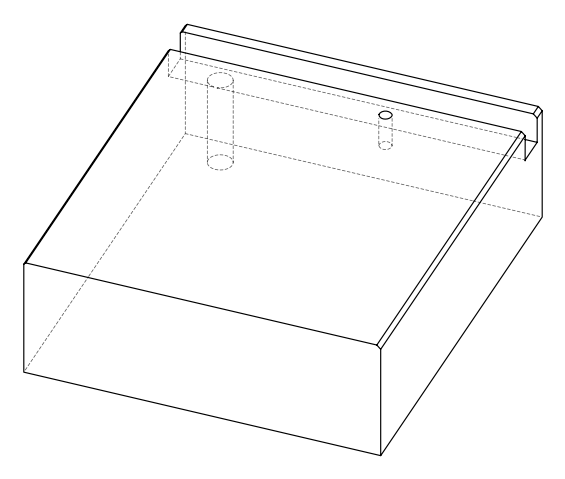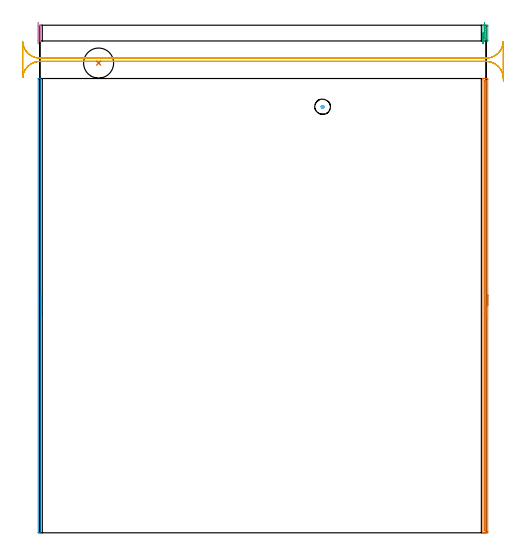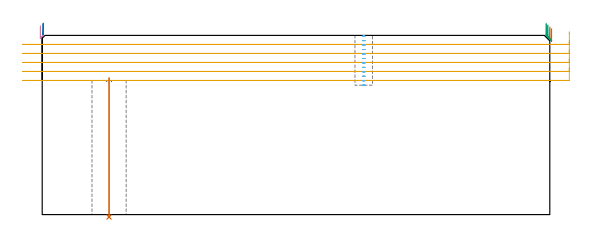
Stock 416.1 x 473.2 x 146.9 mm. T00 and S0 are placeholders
(PLAN: 7 operations, 3 tool changes, 22.7 min)
(1 AREA_MILL | FG_CHAMFER_SURFACE | UGT0205_001 | 6.95 min | 4302 mm3)
(2 AREA_MILL_1 | FG_CHAMFER_SURFACE_1 | UGT0205_001 | 3.54 min | 1125 mm3)
(3 AREA_MILL_2 | FG_CHAMFER_SURFACE_2 | UGT0205_001 | 0.41 min | 179 mm3)
(4 AREA_MILL_3 | FG_CHAMFER_SURFACE_3 | UGT0205_001 | 0.27 min | 46 mm3)
(5 MILL_RECTANGULAR_SLOT | SLOT_RECTANGULAR | UGT0201_004 | Follow Part, ap 8, ae 75% | 10.5 min | 537501 mm3)
(6 MILL_BLIND_HOLE_FROM_SOLID_MATERIAL | STEP1POCKET | NXT0201_011 | Spiral | 0.55 min | 7113 mm3)
(7 INDEXABLE_INSERT_DRILL_THROUGH_HOLE_FROM_SOLID | STEP1HOLE | NXT0302_027 | 0.46 min | 67147 mm3)
(TOOL UGT0205_001 | Chamfer Mill 20 x 3 x 45 deg. | D20 FL50 Z2)
(TOOL UGT0201_004 | End Mill 32 mm | D32 FL53 Z6)
(TOOL NXT0201_011 | ENDMILL 12mm [2P460-1200-NA 1630] | D12 FL38 Z6)
(TOOL NXT0302_027 | Index. Insert Drill 28mm [880-D2800L32-05] | D28 PA176 FL140 Z2)
(OP 1 AREA_MILL)
G17 G21 G94 G90
T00 M6
G54
G17 G0 G90 X417.6 Y221.75 S1061 M3
G43 Z156.9 H0
Z152.4
G94 G1 Y221.712 Z151.528 F250.
Y221.598 Z150.664
Y221.409 Z149.812
Y221.147 Z148.98
Y220.813 Z148.174
Y220.41 Z147.4
Y219.942 Z146.664
Y219.41 Z145.972
Y218.821 Z145.329
Y218.178 Z144.74
Y217.486 Z144.209
Y216.75 Z143.74
Y215.976 Z143.337
Y215.17 Z143.003
Y214.338 Z142.741
Y213.486 Z142.552
Y212.622 Z142.438
Y211.75 Z142.4
Y1.015
X417.599 Y0.61 Z142.401
X417.594 Y0.128 Z142.402
X417.591 Y0.009 Z142.405
X417.117 Y0. Z142.878
X416.837 Z143.158
X416.234 Z143.76
X415.674 Z144.323
X415.35 Z144.646
X414.79 Z145.206
X414.466 Z145.529
X413.819 Z146.18
X413.453 Z146.546
X413.115 Z146.876
X413.102 Y0.008 Z146.888
X413.1 Y0.164 Z146.9
Y423.336
X413.102 Y423.492 Z146.888
X413.115 Y423.5 Z146.876
X413.453 Z146.546
X413.819 Z146.18
X414.466 Z145.529
X415.674 Z144.323
X416.234 Z143.76
X416.837 Z143.158
X417.117 Y423.497 Z142.878
X417.591 Y423.491 Z142.405
X417.594 Y423.372 Z142.403
X417.599 Y422.89 Z142.401
X417.6 Y422.403 Z142.4
Y211.75
X416.186 Z143.814
Y2.184
X416.185 Y2.079 Z143.815
X416.182 Y2.027 Z143.818
X416.179 Y2.01 Z143.821
X416.132 Y2.007 Z143.868
X415.741 Y2.001 Z144.259
X415.35 Y2. Z144.65
X414.857 Y2.001 Z145.143
X414.629 Y2.005 Z145.371
X414.523 Y2.01 Z145.477
X414.515 Y2.346 Z145.485
X414.514 Y2.395 Z145.486
Y421.316
X414.515 Y421.421 Z145.485
X414.518 Y421.473 Z145.482
X414.521 Y421.49 Z145.479
X414.568 Y421.493 Z145.432
X414.959 Y421.499 Z145.041
X415.35 Y421.5 Z144.65
X415.843 Y421.499 Z144.157
X416.071 Y421.495 Z143.929
X416.177 Y421.49 Z143.823
X416.185 Y421.154 Z143.815
Y421.105
X416.186 Y211.75 Z143.814
Y210.878 Z143.852
Y210.013 Z143.966
Y209.162 Z144.155
Y208.33 Z144.417
Y207.524 Z144.751
Y206.75 Z145.154
Y206.014 Z145.623
Y205.322 Z146.154
Y204.679 Z146.743
Y204.09 Z147.386
Y203.558 Z148.078
Y203.09 Z148.814
Y202.687 Z149.588
Y202.353 Z150.394
Y202.091 Z151.226
Y201.902 Z152.078
Y201.788 Z152.943
Y201.75 Z153.814
G0 Z156.9
M5
M2
(OP 2 AREA_MILL_1)
G17 G21 G94 G90
T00 M6
G54
G17 G0 G90 X0.8 Y221.75 S1061 M3
G43 Z156.9 H0
G94 G1 Y221.712 Z156.028 F250.
Y221.598 Z155.163
Y221.409 Z154.312
Y221.147 Z153.48
Y220.813 Z152.674
Y220.41 Z151.9
Y219.942 Z151.164
Y219.41 Z150.472
Y218.821 Z149.829
Y218.178 Z149.239
Y217.486 Z148.708
Y216.75 Z148.24
Y215.976 Z147.837
Y215.17 Z147.503
Y214.338 Z147.241
Y213.486 Z147.052
Y212.622 Z146.938
Y211.75 Z146.9
Y0.159
X0.805 Y0.01 Z146.895
X0.699 Y0.003 Z146.791
X0.594 Y0. Z146.694
X0.287 Z146.386
X-0.35 Z145.744
X-1.219 Y0.001 Z144.877
X-1.491 Y0.004 Z144.605
X-1.493 Y0.023 Z144.604
X-1.5 Y0.164 Z144.6
Y423.034
X-1.498 Y423.336 Z144.602
X-1.493 Y423.477 Z144.604
X-1.491 Y423.496 Z144.605
X-1.219 Y423.5 Z144.877
X-0.668 Z145.427
X-0.35 Z145.744
X0.595 Z146.694
X0.699 Y423.497 Z146.791
X0.797 Y423.49 Z146.888
X0.8 Y423.336 Z146.9
Y211.75
Y210.878 Z146.938
Y210.014 Z147.052
Y209.162 Z147.241
Y208.33 Z147.503
Y207.524 Z147.837
Y206.75 Z148.24
Y206.014 Z148.708
Y205.322 Z149.239
Y204.679 Z149.829
Y204.09 Z150.472
Y203.558 Z151.164
Y203.09 Z151.9
Y202.687 Z152.674
Y202.353 Z153.48
Y202.091 Z154.312
Y201.902 Z155.163
Y201.788 Z156.028
Y201.75 Z156.9
M5
M2
(OP 3 AREA_MILL_2)
G17 G21 G94 G90
T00 M6
G54
G17 G0 G90 X413.1 Y455.85 S1061 M3
G43 Z156.9 H0
G94 G1 Y455.888 Z156.028 F250.
Y456.002 Z155.164
Y456.191 Z154.312
Y456.453 Z153.48
Y456.787 Z152.674
Y457.19 Z151.9
Y457.659 Z151.164
Y458.19 Z150.472
Y458.779 Z149.829
Y459.422 Z149.24
Y460.114 Z148.708
Y460.85 Z148.24
Y461.624 Z147.837
Y462.43 Z147.503
Y463.262 Z147.241
Y464.114 Z147.052
Y464.978 Z146.938
Y465.85 Z146.9
Y472.846
X413.106 Y473.19 Z146.892
X413.491 Y473.2 Z146.508
X417.117 Y473.199 Z142.882
X417.593 Y473.195 Z142.407
X417.596 Y473.083 Z142.404
X417.599 Y472.846 Z142.401
X417.6 Y472.368 Z142.4
Y459.251
X417.599 Y458.854 Z142.401
X417.596 Y458.617 Z142.404
X417.593 Y458.505 Z142.407
X417.117 Y458.5 Z142.882
X413.49 Y458.501 Z146.509
X413.106 Y458.51 Z146.892
X413.1 Y458.854 Z146.9
Y465.85
X414.514 Z145.486
Y470.175
X414.516 Y471.048 Z145.484
X414.518 Y471.097 Z145.482
X414.524 Y471.19 Z145.476
X415.246 Y471.2 Z144.754
X415.35 Z144.65
X416.134 Y471.196 Z143.866
X416.156 Y471.19 Z143.844
X416.179 Y471.151 Z143.821
X416.18 Y471.097 Z143.82
X416.186 Y470.27 Z143.814
Y470.222
Y461.525
X416.184 Y460.652 Z143.816
X416.182 Y460.603 Z143.818
X416.176 Y460.51 Z143.824
X415.454 Y460.5 Z144.546
X415.35 Z144.65
X414.566 Y460.504 Z145.434
X414.544 Y460.51 Z145.456
X414.521 Y460.549 Z145.479
X414.52 Y460.603 Z145.48
X414.514 Y461.43 Z145.486
Y461.478
Y465.85
Y466.722 Z145.524
Y467.587 Z145.638
Y468.438 Z145.827
Y469.27 Z146.089
Y470.076 Z146.423
Y470.85 Z146.826
Y471.586 Z147.294
Y472.278 Z147.825
Y472.921 Z148.415
Y473.51 Z149.058
Y474.042 Z149.75
Y474.51 Z150.486
Y474.913 Z151.26
Y475.247 Z152.066
Y475.509 Z152.898
Y475.698 Z153.749
Y475.812 Z154.614
Y475.85 Z155.486
G0 Z156.9
M5
M2
(OP 4 AREA_MILL_3)
G17 G21 G94 G90
T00 M6
G54
G17 G0 G90 X-1.5 Y455.85 S1061 M3
G43 Z156.9 H0
Z154.6
G94 G1 Y455.888 Z153.728 F250.
Y456.002 Z152.864
Y456.191 Z152.012
Y456.453 Z151.18
Y456.787 Z150.374
Y457.19 Z149.6
Y457.659 Z148.864
Y458.19 Z148.172
Y458.779 Z147.529
Y459.422 Z146.94
Y460.114 Z146.408
Y460.85 Z145.94
Y461.624 Z145.537
Y462.43 Z145.203
Y463.262 Z144.941
Y464.114 Z144.752
Y464.978 Z144.638
Y465.85 Z144.6
Y472.846
X-1.499 Y472.987 Z144.601
X-1.493 Y473.191 Z144.607
X-1.219 Y473.2 Z144.88
X0.573 Z146.671
X0.794 Y473.19 Z146.892
X0.8 Y472.846 Z146.9
X0.801 Y458.51 Z146.899
X0.573 Y458.5 Z146.671
X-1.219 Y458.501 Z144.88
X-1.493 Y458.509 Z144.607
X-1.499 Y458.713 Z144.601
X-1.5 Y458.854 Z144.6
Y465.85
Y466.722 Z144.638
Y467.587 Z144.752
Y468.438 Z144.941
Y469.27 Z145.203
Y470.076 Z145.537
Y470.85 Z145.94
Y471.586 Z146.408
Y472.278 Z146.939
Y472.921 Z147.529
Y473.511 Z148.172
Y474.042 Z148.864
Y474.51 Z149.6
Y474.913 Z150.374
Y475.247 Z151.18
Y475.509 Z152.012
Y475.698 Z152.863
Y475.812 Z153.728
Y475.85 Z154.6
G0 Z156.9
M5
M2
(OP 5 MILL_RECTANGULAR_SLOT)
G17 G21 G94 G90
T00 M6
G54
G17 G0 G90 X432.1 Y428.905 S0 M3
G43 Z156.9 H0
Z149.9
G94 G1 Y424.066 Z148.603 F250.
X432.09 Z148.6
X432.1 Z148.598
Y457.934 Z139.523
X432.09 Z139.52
G2 X416.1 Y442.5 R16. F500.
G1 X0.
G2 X-15.97 Y457.521 R16.
G1 X-16.
Y424.479
X-15.97
G2 X0. Y439.5 R16.
G1 X416.1
G2 X432.09 Y424.066 R16.
G1 X432.196 Y421.067 F250.
G0 X432.1 Y428.905 Z142.52
G1 Y424.066 Z141.223
X432.09 Z141.22
X432.1 Z141.218
Y457.934 Z132.143
X432.09 Z132.14
G2 X416.1 Y442.5 R16. F500.
G1 X0.
G2 X-15.97 Y457.521 R16.
G1 X-16.
Y424.479
X-15.97
G2 X0. Y439.5 R16.
G1 X416.1
G2 X432.09 Y424.066 R16.
G1 X432.196 Y421.067 F250.
G0 X432.1 Y428.905 Z135.14
G1 Y424.066 Z133.843
X432.09 Z133.84
X432.1 Z133.838
Y457.934 Z124.763
X432.09 Z124.76
G2 X416.1 Y442.5 R16. F500.
G1 X0.
G2 X-15.97 Y457.521 R16.
G1 X-16.
Y424.479
X-15.97
G2 X0. Y439.5 R16.
G1 X416.1
G2 X432.09 Y424.066 R16.
G1 X432.196 Y421.067 F250.
G0 X432.1 Y428.905 Z127.76
G1 Y424.066 Z126.463
X432.09 Z126.46
X432.1 Z126.458
Y457.934 Z117.383
X432.09 Z117.38
G2 X416.1 Y442.5 R16. F500.
G1 X0.
G2 X-15.97 Y457.521 R16.
G1 X-16.
Y424.479
X-15.97
G2 X0. Y439.5 R16.
G1 X416.1
G2 X432.09 Y424.066 R16.
G1 X432.196 Y421.067 F250.
G0 X432.1 Y428.905 Z120.38
G1 Y424.066 Z119.083
X432.09 Z119.08
X432.1 Z119.078
Y457.934 Z110.003
X432.09 Z110.
G2 X416.1 Y442.5 R16. F500.
G1 X0.
G2 X-15.97 Y457.521 R16.
G1 X-16.
Y424.479
X-15.97
G2 X0. Y439.5 R16.
G1 X416.1
G2 X432.09 Y424.066 R16.
G1 X432.196 Y421.067 F250.
G0 Z156.9
M5
M2
(OP 6 MILL_BLIND_HOLE_FROM_SOLID_MATERIAL)
G17 G21 G94 G90
T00 M6
G54
G17 G0 G90 X263.6 Y397.2 S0 M3
G43 Z156.9 H1
Z146.25
G94 G3 X264.2 Y397.8 R0.6 F250.
X263.6 Y398.4 R0.6
X262.4 Y397.2 R1.2
X263.6 Y398.4 R-1.2
X263. Y397.8 R0.6
X263.6 Y397.2 R0.6
G0 Z142.6
G3 X264.2 Y397.8 R0.6
X263.6 Y398.4 R0.6
X262.4 Y397.2 R1.2
X263.6 Y398.4 R-1.2
X263. Y397.8 R0.6
X263.6 Y397.2 R0.6
G0 Z138.95
G3 X264.2 Y397.8 R0.6
X263.6 Y398.4 R0.6
X262.4 Y397.2 R1.2
X263.6 Y398.4 R-1.2
X263. Y397.8 R0.6
X263.6 Y397.2 R0.6
G0 Z135.3
G3 X264.2 Y397.8 R0.6
X263.6 Y398.4 R0.6
X262.4 Y397.2 R1.2
X263.6 Y398.4 R-1.2
X263. Y397.8 R0.6
X263.6 Y397.2 R0.6
G0 Z131.65
G3 X264.2 Y397.8 R0.6
X263.6 Y398.4 R0.6
X262.4 Y397.2 R1.2
X263.6 Y398.4 R-1.2
X263. Y397.8 R0.6
X263.6 Y397.2 R0.6
G0 Z128.
G3 X264.2 Y397.8 R0.6
X263.6 Y398.4 R0.6
X262.4 Y397.2 R1.2
X263.6 Y398.4 R-1.2
X263. Y397.8 R0.6
X263.6 Y397.2 R0.6
G0 Z124.35
G3 X264.2 Y397.8 R0.6
X263.6 Y398.4 R0.6
X262.4 Y397.2 R1.2
X263.6 Y398.4 R-1.2
X263. Y397.8 R0.6
X263.6 Y397.2 R0.6
G0 Z120.7
G3 X264.2 Y397.8 R0.6
X263.6 Y398.4 R0.6
X262.4 Y397.2 R1.2
X263.6 Y398.4 R-1.2
X263. Y397.8 R0.6
X263.6 Y397.2 R0.6
G0 Z117.05
G3 X264.2 Y397.8 R0.6
X263.6 Y398.4 R0.6
X262.4 Y397.2 R1.2
X263.6 Y398.4 R-1.2
X263. Y397.8 R0.6
X263.6 Y397.2 R0.6
G0 Z113.4
G3 X264.2 Y397.8 R0.6
X263.6 Y398.4 R0.6
X262.4 Y397.2 R1.2
X263.6 Y398.4 R-1.2
X263. Y397.8 R0.6
X263.6 Y397.2 R0.6
G0 Z109.75
G3 X264.2 Y397.8 R0.6
X263.6 Y398.4 R0.6
X262.4 Y397.2 R1.2
X263.6 Y398.4 R-1.2
X263. Y397.8 R0.6
X263.6 Y397.2 R0.6
G0 Z106.1
G3 X264.2 Y397.8 R0.6
X263.6 Y398.4 R0.6
X262.4 Y397.2 R1.2
X263.6 Y398.4 R-1.2
X263. Y397.8 R0.6
X263.6 Y397.2 R0.6
G0 Z156.9
M5
M2
(OP 7 INDEXABLE_INSERT_DRILL_THROUGH_HOLE_FROM_SOLID)
G17 G21 G94 G90
T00 M6
G54
G17 G0 G90 X54.8 Y437.9 S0 M3
G43 Z156.9 H1
G94 G81 G98 Z-1.989 F250. R112.
G80
M5
M2
